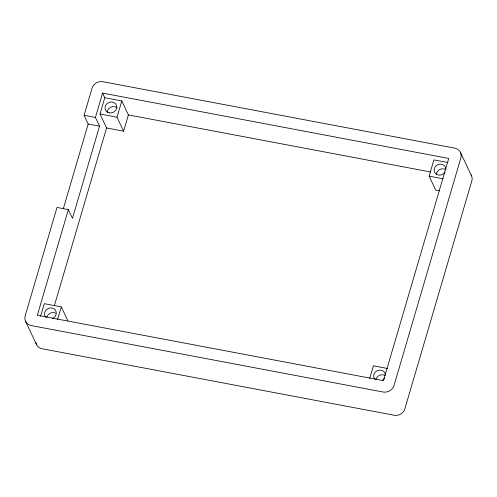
<?xml version="1.0" encoding="UTF-8"?>
<svg xmlns="http://www.w3.org/2000/svg" width="497" height="497" viewBox="0 0 497 497"><rect width="100%" height="100%" fill="white"/><g stroke="black" fill="none" stroke-linecap="round" stroke-linejoin="round"><path stroke-width="0.75" d="M63.305 208.759L88.18 124.057L84.08 115.329L92.038 88.236A8.989 8.12 -25.2 0 1 102.935 81.713L454.749 148.143A8.989 8.12 -25.2 0 1 460.874 157.884L394.015 385.504A8.989 8.12 -25.2 0 1 383.119 392.021L31.305 325.591A8.989 8.12 -25.2 0 1 25.179 315.85L57.018 207.46L68.362 209.604L72.469 218.332L99.53 126.201L95.424 117.472L102.587 93.088L448.729 158.45L383.46 380.652L37.325 315.284L68.362 209.604M40.599 316.241L44.289 303.679L61.311 306.897L67.878 320.851M54.353 305.736L106.575 127.959L100.003 113.999L104.78 97.741L102.587 93.088M57.621 319.459L61.311 306.897M106.575 127.959L123.598 131.171L117.025 117.211L121.802 100.953L104.78 97.741M123.598 131.171L128.369 114.913L121.802 100.953M369.712 378.391L373.402 365.829L387.467 368.482M439.391 190.805L435.689 190.102L429.122 176.149L433.893 159.885L447.959 162.544M128.369 114.913L430.545 171.974M100.003 113.999L117.025 117.211M429.122 176.149L443.181 178.802M84.08 115.329L95.424 117.472M88.18 124.057L99.53 126.201M460.57 152.604L471.516 175.87M25.484 321.13L36.43 344.396M471.019 174.932A8.989 8.12 -25.2 0 1 472.063 180.076L404.577 409.814A8.989 8.12 -25.2 0 1 395.196 415.43L41.158 348.577A8.989 8.12 -25.2 0 1 35.859 342.352M46.196 317.577A5.995 5.417 -25.2 0 1 46.948 309.215A5.995 5.417 -25.2 0 1 55.633 310.476A5.995 5.417 -25.2 0 1 52.359 318.471M375.31 379.72A5.995 5.417 -25.2 0 1 377.335 370.613A5.995 5.417 -25.2 0 1 385.423 375.198M384.597 378.006A5.995 5.417 -25.2 0 1 382.417 380.155M445.088 172.061A5.995 5.417 -25.2 0 1 435.459 173.447A5.995 5.417 -25.2 0 1 438.068 164.569A5.995 5.417 -25.2 0 1 445.915 169.26M376.043 379.149A5.995 5.417 -25.2 0 1 384.721 375.26M46.929 316.999A5.995 5.417 -25.2 0 1 55.608 313.11M436.316 174.646A5.995 5.417 -25.2 0 1 445.213 169.322M107.197 112.496A5.995 5.417 -25.2 0 1 110.899 107.178A5.995 5.417 -25.2 0 1 117.311 107.973M109.309 112.894A5.995 5.417 -25.2 0 0 116.615 105.693A5.995 5.417 -25.2 0 0 106.787 103.836A5.995 5.417 -25.2 0 0 109.309 112.894"/></g></svg>
